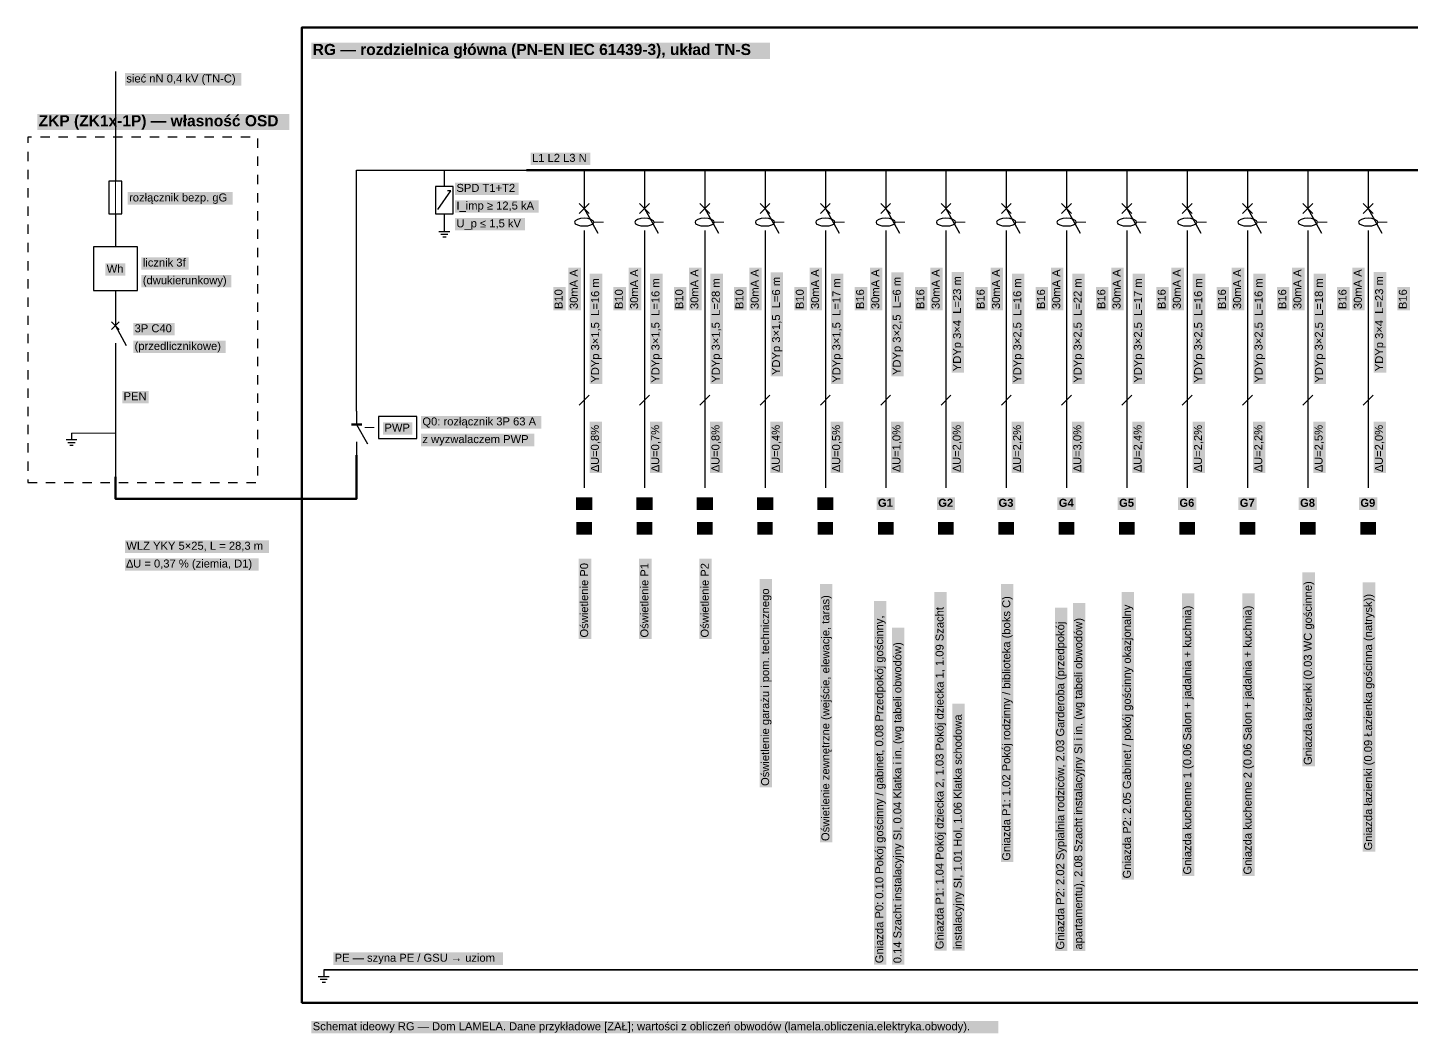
# Model space of a CAD drawing. Header units: metres. Extents: x 0.2 to 31.7, y 0.2 to 11.5.
# Drawn here: x 0.25 to 15.81, y 0.15 to 11.47 of the extents above; entities that cross this region are included whole.
import ezdxf

# ---------------------------------------------------------------- set-up
doc = ezdxf.new("R2010")
doc.units = ezdxf.units.M
doc.linetypes.add('KRESKOWA_DROBNA', pattern=[3.15, 2.1, -1.05])
doc.layers.add('A-MASKA', color=7, linetype='Continuous', lineweight=18)
doc.layers.add('I-SCHEMAT', color=7, linetype='Continuous', lineweight=25)
doc.styles.add('PL_ARIAL', font='arial.ttf')
doc.styles.add('PL_ARIAL_B', font='arialbd.ttf')

msp = doc.modelspace()

# ---------------------------------------------------------------- hatches: boundary and pattern name
at = {"layer": 'A-MASKA', "true_color": 0xffffff}
for points in [[(3.437, 11.116), (8.596, 11.116), (8.596, 11.299), (3.437, 11.299)], [(1.341, 10.816), (2.651, 10.816), (2.651, 10.955), (1.341, 10.955)], [(0.355, 10.315), (3.188, 10.315), (3.188, 10.497), (0.355, 10.497)], [(5.903, 9.922), (6.573, 9.922), (6.573, 10.062), (5.903, 10.062)], [(5.053, 9.585), (5.767, 9.585), (5.767, 9.724), (5.053, 9.724)], [(1.372, 9.476), (2.551, 9.476), (2.551, 9.616), (1.372, 9.616)], [(5.053, 9.385), (5.991, 9.385), (5.991, 9.525), (5.053, 9.525)], [(5.053, 9.186), (5.838, 9.186), (5.838, 9.325), (5.053, 9.325)], [(1.526, 8.744), (2.058, 8.744), (2.058, 8.884), (1.526, 8.884)], [(1.12, 8.675), (1.346, 8.675), (1.346, 8.814), (1.12, 8.814)], [(6.467, 8.285), (6.467, 8.766), (6.328, 8.766), (6.328, 8.285)], [(7.146, 8.285), (7.146, 8.766), (7.006, 8.766), (7.006, 8.285)], [(7.824, 8.285), (7.824, 8.766), (7.684, 8.766), (7.684, 8.285)], [(8.502, 8.285), (8.502, 8.766), (8.362, 8.766), (8.362, 8.285)], [(9.18, 8.285), (9.18, 8.766), (9.04, 8.766), (9.04, 8.285)], [(9.858, 8.285), (9.858, 8.766), (9.718, 8.766), (9.718, 8.285)], [(10.536, 8.285), (10.536, 8.766), (10.397, 8.766), (10.397, 8.285)], [(10.777, 7.586), (10.777, 8.719), (10.637, 8.719), (10.637, 7.586)], [(11.214, 8.285), (11.214, 8.766), (11.075, 8.766), (11.075, 8.285)], [(11.893, 8.285), (11.893, 8.766), (11.753, 8.766), (11.753, 8.285)], [(12.571, 8.285), (12.571, 8.766), (12.431, 8.766), (12.431, 8.285)], [(13.249, 8.285), (13.249, 8.766), (13.109, 8.766), (13.109, 8.285)], [(13.927, 8.285), (13.927, 8.766), (13.787, 8.766), (13.787, 8.285)], [(14.605, 8.285), (14.605, 8.766), (14.465, 8.766), (14.465, 8.285)], [(15.283, 8.285), (15.283, 8.766), (15.144, 8.766), (15.144, 8.285)], [(15.524, 7.586), (15.524, 8.719), (15.384, 8.719), (15.384, 7.586)], [(1.526, 8.545), (2.538, 8.545), (2.538, 8.685), (1.526, 8.685)], [(6.708, 7.457), (6.708, 8.699), (6.568, 8.699), (6.568, 7.457)], [(7.386, 7.457), (7.386, 8.699), (7.246, 8.699), (7.246, 7.457)], [(8.064, 7.457), (8.064, 8.699), (7.924, 8.699), (7.924, 7.457)], [(8.742, 7.543), (8.742, 8.712), (8.602, 8.712), (8.602, 7.543)], [(9.42, 7.457), (9.42, 8.699), (9.281, 8.699), (9.281, 7.457)], [(10.099, 7.543), (10.099, 8.712), (9.959, 8.712), (9.959, 7.543)], [(11.455, 7.457), (11.455, 8.699), (11.315, 8.699), (11.315, 7.457)], [(12.133, 7.457), (12.133, 8.699), (11.993, 8.699), (11.993, 7.457)], [(12.811, 7.457), (12.811, 8.699), (12.671, 8.699), (12.671, 7.457)], [(13.489, 7.457), (13.489, 8.699), (13.349, 8.699), (13.349, 7.457)], [(14.167, 7.457), (14.167, 8.699), (14.028, 8.699), (14.028, 7.457)], [(14.846, 7.457), (14.846, 8.699), (14.706, 8.699), (14.706, 7.457)], [(6.296, 8.285), (6.296, 8.547), (6.156, 8.547), (6.156, 8.285)], [(6.974, 8.285), (6.974, 8.547), (6.834, 8.547), (6.834, 8.285)], [(7.652, 8.285), (7.652, 8.547), (7.513, 8.547), (7.513, 8.285)], [(8.331, 8.285), (8.331, 8.547), (8.191, 8.547), (8.191, 8.285)], [(9.009, 8.285), (9.009, 8.547), (8.869, 8.547), (8.869, 8.285)], [(9.687, 8.285), (9.687, 8.547), (9.547, 8.547), (9.547, 8.285)], [(10.365, 8.285), (10.365, 8.547), (10.225, 8.547), (10.225, 8.285)], [(11.043, 8.285), (11.043, 8.547), (10.903, 8.547), (10.903, 8.285)], [(11.721, 8.285), (11.721, 8.547), (11.582, 8.547), (11.582, 8.285)], [(12.4, 8.285), (12.4, 8.547), (12.26, 8.547), (12.26, 8.285)], [(13.078, 8.285), (13.078, 8.547), (12.938, 8.547), (12.938, 8.285)], [(13.756, 8.285), (13.756, 8.547), (13.616, 8.547), (13.616, 8.285)], [(14.434, 8.285), (14.434, 8.547), (14.294, 8.547), (14.294, 8.285)], [(15.112, 8.285), (15.112, 8.547), (14.972, 8.547), (14.972, 8.285)], [(15.79, 8.285), (15.79, 8.547), (15.65, 8.547), (15.65, 8.285)], [(1.434, 8.004), (1.898, 8.004), (1.898, 8.144), (1.434, 8.144)], [(1.434, 7.805), (2.474, 7.805), (2.474, 7.945), (1.434, 7.945)], [(1.31, 7.24), (1.609, 7.24), (1.609, 7.38), (1.31, 7.38)], [(4.244, 6.887), (4.572, 6.887), (4.572, 7.026), (4.244, 7.026)], [(4.67, 6.956), (6.021, 6.956), (6.021, 7.096), (4.67, 7.096)], [(6.705, 6.454), (6.705, 7.033), (6.565, 7.033), (6.565, 6.454)], [(7.383, 6.454), (7.383, 7.033), (7.243, 7.033), (7.243, 6.454)], [(8.061, 6.454), (8.061, 7.033), (7.921, 7.033), (7.921, 6.454)], [(8.739, 6.454), (8.739, 7.033), (8.599, 7.033), (8.599, 6.454)], [(9.417, 6.454), (9.417, 7.033), (9.278, 7.033), (9.278, 6.454)], [(10.096, 6.454), (10.096, 7.033), (9.956, 7.033), (9.956, 6.454)], [(10.774, 6.454), (10.774, 7.033), (10.634, 7.033), (10.634, 6.454)], [(11.452, 6.454), (11.452, 7.033), (11.312, 7.033), (11.312, 6.454)], [(12.13, 6.454), (12.13, 7.033), (11.99, 7.033), (11.99, 6.454)], [(12.808, 6.454), (12.808, 7.033), (12.668, 7.033), (12.668, 6.454)], [(13.486, 6.454), (13.486, 7.033), (13.347, 7.033), (13.347, 6.454)], [(14.164, 6.454), (14.164, 7.033), (14.025, 7.033), (14.025, 6.454)], [(14.843, 6.454), (14.843, 7.033), (14.703, 7.033), (14.703, 6.454)], [(15.521, 6.454), (15.521, 7.033), (15.381, 7.033), (15.381, 6.454)], [(4.67, 6.757), (5.943, 6.757), (5.943, 6.897), (4.67, 6.897)], [(6.413, 6.04), (6.595, 6.04), (6.595, 6.18), (6.413, 6.18)], [(7.091, 6.04), (7.274, 6.04), (7.274, 6.18), (7.091, 6.18)], [(7.769, 6.04), (7.952, 6.04), (7.952, 6.18), (7.769, 6.18)], [(8.447, 6.04), (8.63, 6.04), (8.63, 6.18), (8.447, 6.18)], [(9.125, 6.04), (9.308, 6.04), (9.308, 6.18), (9.125, 6.18)], [(9.793, 6.04), (9.997, 6.04), (9.997, 6.18), (9.793, 6.18)], [(10.471, 6.04), (10.675, 6.04), (10.675, 6.18), (10.471, 6.18)], [(11.149, 6.04), (11.353, 6.04), (11.353, 6.18), (11.149, 6.18)], [(11.827, 6.04), (12.032, 6.04), (12.032, 6.18), (11.827, 6.18)], [(12.505, 6.04), (12.71, 6.04), (12.71, 6.18), (12.505, 6.18)], [(13.183, 6.04), (13.388, 6.04), (13.388, 6.18), (13.183, 6.18)], [(13.862, 6.04), (14.066, 6.04), (14.066, 6.18), (13.862, 6.18)], [(14.54, 6.04), (14.744, 6.04), (14.744, 6.18), (14.54, 6.18)], [(15.218, 6.04), (15.422, 6.04), (15.422, 6.18), (15.218, 6.18)], [(6.416, 5.763), (6.592, 5.763), (6.592, 5.903), (6.416, 5.903)], [(7.094, 5.763), (7.27, 5.763), (7.27, 5.903), (7.094, 5.903)], [(7.773, 5.763), (7.948, 5.763), (7.948, 5.903), (7.773, 5.903)], [(8.451, 5.763), (8.626, 5.763), (8.626, 5.903), (8.451, 5.903)], [(9.129, 5.763), (9.304, 5.763), (9.304, 5.903), (9.129, 5.903)], [(9.807, 5.763), (9.983, 5.763), (9.983, 5.903), (9.807, 5.903)], [(10.485, 5.763), (10.661, 5.763), (10.661, 5.903), (10.485, 5.903)], [(11.163, 5.763), (11.339, 5.763), (11.339, 5.903), (11.163, 5.903)], [(11.842, 5.763), (12.017, 5.763), (12.017, 5.903), (11.842, 5.903)], [(12.52, 5.763), (12.695, 5.763), (12.695, 5.903), (12.52, 5.903)], [(13.198, 5.763), (13.373, 5.763), (13.373, 5.903), (13.198, 5.903)], [(13.876, 5.763), (14.052, 5.763), (14.052, 5.903), (13.876, 5.903)], [(14.554, 5.763), (14.73, 5.763), (14.73, 5.903), (14.554, 5.903)], [(15.232, 5.763), (15.408, 5.763), (15.408, 5.903), (15.232, 5.903)], [(1.341, 5.557), (2.961, 5.557), (2.961, 5.697), (1.341, 5.697)], [(1.341, 5.358), (2.844, 5.358), (2.844, 5.497), (1.341, 5.497)], [(6.584, 4.589), (6.584, 5.492), (6.444, 5.492), (6.444, 4.589)], [(7.262, 4.589), (7.262, 5.492), (7.122, 5.492), (7.122, 4.589)], [(7.94, 4.589), (7.94, 5.492), (7.8, 5.492), (7.8, 4.589)], [(14.722, 3.155), (14.722, 5.337), (14.582, 5.337), (14.582, 3.155)], [(8.618, 2.919), (8.618, 5.262), (8.479, 5.262), (8.479, 2.919)], [(9.296, 2.299), (9.296, 5.208), (9.157, 5.208), (9.157, 2.299)], [(11.331, 2.078), (11.331, 5.206), (11.191, 5.206), (11.191, 2.078)], [(15.4, 2.194), (15.4, 5.227), (15.26, 5.227), (15.26, 2.194)], [(9.903, 0.924), (9.903, 5.017), (9.763, 5.017), (9.763, 0.924)], [(10.581, 1.082), (10.581, 5.118), (10.441, 5.118), (10.441, 1.082)], [(12.141, 1.078), (12.141, 4.991), (12.001, 4.991), (12.001, 1.078)], [(12.687, 1.878), (12.687, 5.115), (12.547, 5.115), (12.547, 1.878)], [(13.365, 1.922), (13.365, 5.101), (13.226, 5.101), (13.226, 1.922)], [(14.044, 1.922), (14.044, 5.101), (13.904, 5.101), (13.904, 1.922)], [(11.937, 1.078), (11.937, 4.94), (11.798, 4.94), (11.798, 1.078)], [(10.106, 0.924), (10.106, 4.714), (9.967, 4.714), (9.967, 0.924)], [(10.785, 1.082), (10.785, 3.86), (10.645, 3.86), (10.645, 1.082)], [(3.684, 0.921), (5.59, 0.921), (5.59, 1.061), (3.684, 1.061)], [(3.437, 0.15), (11.16, 0.15), (11.16, 0.29), (3.437, 0.29)]]:
    msp.add_hatch(color=7, dxfattribs=at).paths.add_polyline_path(points)

# ---------------------------------------------------------------- linework, layer by layer
at = {"layer": 'I-SCHEMAT', "linetype": 'Continuous', "lineweight": 50, "ltscale": 0.05, "true_color": 0x000000, "flags": 128}
msp.add_lwpolyline([(3.329, 0.493), (31.75, 0.493), (31.75, 11.467), (3.329, 11.467)], close=True, dxfattribs=at)
at = {"layer": 'I-SCHEMAT', "linetype": 'Continuous', "lineweight": 25, "ltscale": 0.05, "true_color": 0x000000, "flags": 128}
for points in [[(1.233, 10.974), (1.233, 9.741)], [(3.946, 7.151), (3.946, 9.864), (5.857, 9.864)], [(4.932, 9.864), (4.932, 9.679)], [(6.504, 9.864), (6.504, 9.617)], [(7.182, 9.864), (7.182, 9.617)], [(7.86, 9.864), (7.86, 9.617)], [(8.539, 9.864), (8.539, 9.617)], [(9.217, 9.864), (9.217, 9.617)], [(9.895, 9.864), (9.895, 9.617)], [(10.573, 9.864), (10.573, 9.617)], [(11.251, 9.864), (11.251, 9.617)], [(11.929, 9.864), (11.929, 9.617)], [(12.607, 9.864), (12.607, 9.617)], [(13.286, 9.864), (13.286, 9.617)], [(13.964, 9.864), (13.964, 9.617)], [(14.642, 9.864), (14.642, 9.617)], [(15.32, 9.864), (15.32, 9.617)], [(4.858, 9.42), (5.006, 9.63)], [(5.006, 9.63), (4.969, 9.63)], [(6.504, 9.617), (6.504, 9.432)], [(7.182, 9.617), (7.182, 9.432)], [(7.86, 9.617), (7.86, 9.432)], [(8.539, 9.617), (8.539, 9.432)], [(9.217, 9.617), (9.217, 9.432)], [(9.895, 9.617), (9.895, 9.432)], [(10.573, 9.617), (10.573, 9.432)], [(11.251, 9.617), (11.251, 9.432)], [(11.929, 9.617), (11.929, 9.432)], [(12.607, 9.617), (12.607, 9.432)], [(13.286, 9.617), (13.286, 9.432)], [(13.964, 9.617), (13.964, 9.432)], [(14.642, 9.617), (14.642, 9.432)], [(15.32, 9.617), (15.32, 9.432)], [(1.233, 9.371), (1.233, 9.001)], [(4.932, 9.371), (4.932, 9.248)], [(6.449, 9.377), (6.56, 9.488)], [(6.449, 9.488), (6.56, 9.377)], [(6.504, 9.432), (6.658, 9.155)], [(7.127, 9.377), (7.238, 9.488)], [(7.127, 9.488), (7.238, 9.377)], [(7.182, 9.432), (7.336, 9.155)], [(7.805, 9.377), (7.916, 9.488)], [(7.805, 9.488), (7.916, 9.377)], [(7.86, 9.432), (8.015, 9.155)], [(8.483, 9.377), (8.594, 9.488)], [(8.483, 9.488), (8.594, 9.377)], [(8.539, 9.432), (8.693, 9.155)], [(9.161, 9.377), (9.272, 9.488)], [(9.161, 9.488), (9.272, 9.377)], [(9.217, 9.432), (9.371, 9.155)], [(9.839, 9.377), (9.95, 9.488)], [(9.839, 9.488), (9.95, 9.377)], [(9.895, 9.432), (10.049, 9.155)], [(10.518, 9.377), (10.628, 9.488)], [(10.518, 9.488), (10.628, 9.377)], [(10.573, 9.432), (10.727, 9.155)], [(11.196, 9.377), (11.307, 9.488)], [(11.196, 9.488), (11.307, 9.377)], [(11.251, 9.432), (11.405, 9.155)], [(11.874, 9.377), (11.985, 9.488)], [(11.874, 9.488), (11.985, 9.377)], [(11.929, 9.432), (12.083, 9.155)], [(12.552, 9.377), (12.663, 9.488)], [(12.552, 9.488), (12.663, 9.377)], [(12.607, 9.432), (12.762, 9.155)], [(13.23, 9.377), (13.341, 9.488)], [(13.23, 9.488), (13.341, 9.377)], [(13.286, 9.432), (13.44, 9.155)], [(13.908, 9.377), (14.019, 9.488)], [(13.908, 9.488), (14.019, 9.377)], [(13.964, 9.432), (14.118, 9.155)], [(14.586, 9.377), (14.697, 9.488)], [(14.586, 9.488), (14.697, 9.377)], [(14.642, 9.432), (14.796, 9.155)], [(15.265, 9.377), (15.376, 9.488)], [(15.265, 9.488), (15.376, 9.377)], [(15.32, 9.432), (15.474, 9.155)], [(4.932, 9.248), (4.932, 9.174)], [(6.504, 9.186), (6.504, 9.001)], [(7.182, 9.186), (7.182, 9.001)], [(7.86, 9.186), (7.86, 9.001)], [(8.539, 9.186), (8.539, 9.001)], [(9.217, 9.186), (9.217, 9.001)], [(9.895, 9.186), (9.895, 9.001)], [(10.573, 9.186), (10.573, 9.001)], [(11.251, 9.186), (11.251, 9.001)], [(11.929, 9.186), (11.929, 9.001)], [(12.607, 9.186), (12.607, 9.001)], [(13.286, 9.186), (13.286, 9.001)], [(13.964, 9.186), (13.964, 9.001)], [(14.642, 9.186), (14.642, 9.001)], [(15.32, 9.186), (15.32, 9.001)], [(4.87, 9.174), (4.994, 9.174)], [(4.892, 9.143), (4.972, 9.143)], [(4.914, 9.112), (4.951, 9.112)], [(6.504, 9.001), (6.504, 6.288)], [(7.182, 9.001), (7.182, 6.288)], [(7.86, 9.001), (7.86, 6.288)], [(8.539, 9.001), (8.539, 6.288)], [(9.217, 9.001), (9.217, 6.288)], [(9.895, 9.001), (9.895, 6.288)], [(10.573, 9.001), (10.573, 6.288)], [(11.251, 9.001), (11.251, 6.288)], [(11.929, 9.001), (11.929, 6.288)], [(12.607, 9.001), (12.607, 6.288)], [(13.286, 9.001), (13.286, 6.288)], [(13.964, 9.001), (13.964, 6.288)], [(14.642, 9.001), (14.642, 6.288)], [(15.32, 9.001), (15.32, 6.288)], [(1.233, 8.508), (1.233, 8.261)], [(1.233, 8.261), (1.233, 8.113)], [(1.189, 8.069), (1.277, 8.158)], [(1.189, 8.158), (1.277, 8.069)], [(1.233, 8.113), (1.356, 7.891)], [(1.233, 7.916), (1.233, 7.768)], [(1.233, 7.768), (1.233, 6.412)], [(3.946, 7.151), (3.946, 7.003)], [(3.946, 7.003), (4.069, 6.782)], [(0.74, 6.905), (0.74, 6.831)], [(0.678, 6.831), (0.801, 6.831)], [(0.7, 6.8), (0.78, 6.8)], [(0.721, 6.769), (0.758, 6.769)], [(3.946, 6.806), (3.946, 6.658)], [(3.514, 0.789), (3.637, 0.789)], [(3.576, 0.863), (3.576, 0.789)], [(3.536, 0.758), (3.616, 0.758)], [(3.557, 0.727), (3.594, 0.727)]]:
    msp.add_lwpolyline(points, dxfattribs=at)
at = {"layer": 'I-SCHEMAT', "linetype": 'KRESKOWA_DROBNA', "lineweight": 25, "ltscale": 0.05, "true_color": 0x000000, "flags": 128}
msp.add_lwpolyline([(0.247, 6.35), (2.836, 6.35), (2.836, 10.234), (0.247, 10.234)], close=True, dxfattribs=at)
at = {"layer": 'I-SCHEMAT', "linetype": 'Continuous', "lineweight": 70, "ltscale": 0.05, "true_color": 0x000000, "flags": 128}
msp.add_lwpolyline([(5.857, 9.864), (31.257, 9.864)], dxfattribs=at)
at = {"layer": 'I-SCHEMAT', "linetype": 'Continuous', "lineweight": 25, "ltscale": 0.05, "true_color": 0x000000, "flags": 128}
for points in [[(1.159, 9.371), (1.307, 9.371), (1.307, 9.741), (1.159, 9.741)], [(4.833, 9.371), (5.031, 9.371), (5.031, 9.679), (4.833, 9.679)], [(6.504, 9.235), (6.546, 9.237), (6.58, 9.248), (6.606, 9.261), (6.612, 9.278), (6.606, 9.295), (6.58, 9.309), (6.546, 9.319), (6.504, 9.322), (6.462, 9.319), (6.428, 9.309), (6.402, 9.295), (6.396, 9.278), (6.402, 9.261), (6.428, 9.248), (6.462, 9.237)], [(7.182, 9.235), (7.225, 9.237), (7.259, 9.248), (7.284, 9.261), (7.29, 9.278), (7.284, 9.295), (7.259, 9.309), (7.225, 9.319), (7.182, 9.322), (7.14, 9.319), (7.106, 9.309), (7.08, 9.295), (7.074, 9.278), (7.08, 9.261), (7.106, 9.248), (7.14, 9.237)], [(7.86, 9.235), (7.903, 9.237), (7.937, 9.248), (7.963, 9.261), (7.968, 9.278), (7.963, 9.295), (7.937, 9.309), (7.903, 9.319), (7.86, 9.322), (7.818, 9.319), (7.784, 9.309), (7.758, 9.295), (7.753, 9.278), (7.758, 9.261), (7.784, 9.248), (7.818, 9.237)], [(8.539, 9.235), (8.581, 9.237), (8.615, 9.248), (8.641, 9.261), (8.646, 9.278), (8.641, 9.295), (8.615, 9.309), (8.581, 9.319), (8.539, 9.322), (8.496, 9.319), (8.462, 9.309), (8.436, 9.295), (8.431, 9.278), (8.436, 9.261), (8.462, 9.248), (8.496, 9.237)], [(9.217, 9.235), (9.259, 9.237), (9.293, 9.248), (9.319, 9.261), (9.325, 9.278), (9.319, 9.295), (9.293, 9.309), (9.259, 9.319), (9.217, 9.322), (9.174, 9.319), (9.14, 9.309), (9.114, 9.295), (9.109, 9.278), (9.114, 9.261), (9.14, 9.248), (9.174, 9.237)], [(9.895, 9.235), (9.937, 9.237), (9.971, 9.248), (9.997, 9.261), (10.003, 9.278), (9.997, 9.295), (9.971, 9.309), (9.937, 9.319), (9.895, 9.322), (9.853, 9.319), (9.819, 9.309), (9.793, 9.295), (9.787, 9.278), (9.793, 9.261), (9.819, 9.248), (9.853, 9.237)], [(10.573, 9.235), (10.615, 9.237), (10.649, 9.248), (10.675, 9.261), (10.681, 9.278), (10.675, 9.295), (10.649, 9.309), (10.615, 9.319), (10.573, 9.322), (10.531, 9.319), (10.497, 9.309), (10.471, 9.295), (10.465, 9.278), (10.471, 9.261), (10.497, 9.248), (10.531, 9.237)], [(11.251, 9.235), (11.293, 9.237), (11.327, 9.248), (11.353, 9.261), (11.359, 9.278), (11.353, 9.295), (11.327, 9.309), (11.293, 9.319), (11.251, 9.322), (11.209, 9.319), (11.175, 9.309), (11.149, 9.295), (11.143, 9.278), (11.149, 9.261), (11.175, 9.248), (11.209, 9.237)], [(11.929, 9.235), (11.972, 9.237), (12.006, 9.248), (12.032, 9.261), (12.037, 9.278), (12.032, 9.295), (12.006, 9.309), (11.972, 9.319), (11.929, 9.322), (11.887, 9.319), (11.853, 9.309), (11.827, 9.295), (11.821, 9.278), (11.827, 9.261), (11.853, 9.248), (11.887, 9.237)], [(12.607, 9.235), (12.65, 9.237), (12.684, 9.248), (12.71, 9.261), (12.715, 9.278), (12.71, 9.295), (12.684, 9.309), (12.65, 9.319), (12.607, 9.322), (12.565, 9.319), (12.531, 9.309), (12.505, 9.295), (12.5, 9.278), (12.505, 9.261), (12.531, 9.248), (12.565, 9.237)], [(13.286, 9.235), (13.328, 9.237), (13.362, 9.248), (13.388, 9.261), (13.393, 9.278), (13.388, 9.295), (13.362, 9.309), (13.328, 9.319), (13.286, 9.322), (13.243, 9.319), (13.209, 9.309), (13.183, 9.295), (13.178, 9.278), (13.183, 9.261), (13.209, 9.248), (13.243, 9.237)], [(13.964, 9.235), (14.006, 9.237), (14.04, 9.248), (14.066, 9.261), (14.072, 9.278), (14.066, 9.295), (14.04, 9.309), (14.006, 9.319), (13.964, 9.322), (13.921, 9.319), (13.887, 9.309), (13.862, 9.295), (13.856, 9.278), (13.862, 9.261), (13.887, 9.248), (13.921, 9.237)], [(14.642, 9.235), (14.684, 9.237), (14.718, 9.248), (14.744, 9.261), (14.75, 9.278), (14.744, 9.295), (14.718, 9.309), (14.684, 9.319), (14.642, 9.322), (14.6, 9.319), (14.566, 9.309), (14.54, 9.295), (14.534, 9.278), (14.54, 9.261), (14.566, 9.248), (14.6, 9.237)], [(15.32, 9.235), (15.362, 9.237), (15.396, 9.248), (15.422, 9.261), (15.428, 9.278), (15.422, 9.295), (15.396, 9.309), (15.362, 9.319), (15.32, 9.322), (15.278, 9.319), (15.244, 9.309), (15.218, 9.295), (15.212, 9.278), (15.218, 9.261), (15.244, 9.248), (15.278, 9.237)], [(0.986, 8.508), (1.48, 8.508), (1.48, 9.001), (0.986, 9.001)], [(4.192, 6.843), (4.624, 6.843), (4.624, 7.09), (4.192, 7.09)]]:
    msp.add_lwpolyline(points, close=True, dxfattribs=at)
at = {"layer": 'I-SCHEMAT', "linetype": 'Continuous', "lineweight": 18, "ltscale": 0.05, "true_color": 0x000000, "flags": 128}
for points in [[(1.233, 9.371), (1.233, 9.741)], [(6.449, 7.219), (6.56, 7.33)], [(7.127, 7.219), (7.238, 7.33)], [(7.805, 7.219), (7.916, 7.33)], [(8.483, 7.219), (8.594, 7.33)], [(9.161, 7.219), (9.272, 7.33)], [(9.839, 7.219), (9.95, 7.33)], [(10.518, 7.219), (10.628, 7.33)], [(11.196, 7.219), (11.307, 7.33)], [(11.874, 7.219), (11.985, 7.33)], [(12.552, 7.219), (12.663, 7.33)], [(13.23, 7.219), (13.341, 7.33)], [(13.908, 7.219), (14.019, 7.33)], [(14.586, 7.219), (14.697, 7.33)], [(15.265, 7.219), (15.376, 7.33)], [(0.74, 6.905), (1.233, 6.905)]]:
    msp.add_lwpolyline(points, dxfattribs=at)
at = {"layer": 'I-SCHEMAT', "linetype": 'KRESKOWA_DROBNA', "lineweight": 18, "ltscale": 0.05, "true_color": 0x000000, "flags": 128}
for points in [[(6.615, 9.278), (6.782, 9.278)], [(7.293, 9.278), (7.46, 9.278)], [(7.971, 9.278), (8.138, 9.278)], [(8.65, 9.278), (8.816, 9.278)], [(9.328, 9.278), (9.494, 9.278)], [(10.006, 9.278), (10.172, 9.278)], [(10.684, 9.278), (10.85, 9.278)], [(11.362, 9.278), (11.529, 9.278)], [(12.04, 9.278), (12.207, 9.278)], [(12.718, 9.278), (12.885, 9.278)], [(13.397, 9.278), (13.563, 9.278)], [(14.075, 9.278), (14.241, 9.278)], [(14.753, 9.278), (14.919, 9.278)], [(15.431, 9.278), (15.597, 9.278)], [(4.038, 6.966), (4.192, 6.966)]]:
    msp.add_lwpolyline(points, dxfattribs=at)
at = {"layer": 'I-SCHEMAT', "linetype": 'Continuous', "lineweight": 50, "ltscale": 0.05, "true_color": 0x000000, "flags": 128}
for points in [[(3.888, 7.003), (4.003, 7.003)], [(3.576, 6.165), (3.946, 6.165), (3.946, 6.658)], [(1.233, 6.412), (1.233, 6.165), (3.576, 6.165)]]:
    msp.add_lwpolyline(points, dxfattribs=at)
at = {"layer": 'I-SCHEMAT', "linetype": 'Continuous', "lineweight": 35, "ltscale": 0.05, "true_color": 0x008000, "flags": 128}
msp.add_lwpolyline([(3.576, 0.863), (31.503, 0.863)], dxfattribs=at)

# ---------------------------------------------------------------- texts
at = {"layer": 'I-SCHEMAT', "true_color": 0x000000}
for s, height, style, p in [('RG — rozdzielnica główna (PN-EN IEC 61439-3), układ TN-S', 0.125, 'PL_ARIAL_B', (3.452, 11.159)), ('sieć nN 0,4 kV (TN-C)', 0.09, 'PL_ARIAL', (1.356, 10.85)), ('ZKP (ZK1x-1P) — własność OSD', 0.125, 'PL_ARIAL_B', (0.37, 10.357)), ('L1 L2 L3 N', 0.09, 'PL_ARIAL', (5.918, 9.957)), ('SPD T1+T2', 0.09, 'PL_ARIAL', (5.068, 9.619)), ('rozłącznik bezp. gG', 0.09, 'PL_ARIAL', (1.387, 9.511)), ('I_imp ≥ 12,5 kA', 0.09, 'PL_ARIAL', (5.068, 9.42)), ('U_p ≤ 1,5 kV', 0.09, 'PL_ARIAL', (5.068, 9.22)), ('licznik 3f', 0.09, 'PL_ARIAL', (1.541, 8.779)), ('Wh', 0.09, 'PL_ARIAL', (1.135, 8.709)), ('(dwukierunkowy)', 0.09, 'PL_ARIAL', (1.541, 8.58)), ('3P C40', 0.09, 'PL_ARIAL', (1.449, 8.039)), ('(przedlicznikowe)', 0.09, 'PL_ARIAL', (1.449, 7.84)), ('PEN', 0.09, 'PL_ARIAL', (1.325, 7.275)), ('PWP', 0.09, 'PL_ARIAL', (4.259, 6.921)), ('Q0: rozłącznik 3P 63 A', 0.09, 'PL_ARIAL', (4.685, 6.991)), ('z wyzwalaczem PWP', 0.09, 'PL_ARIAL', (4.685, 6.792)), ('L1', 0.09, 'PL_ARIAL_B', (6.428, 6.075)), ('L2', 0.09, 'PL_ARIAL_B', (7.106, 6.075)), ('L3', 0.09, 'PL_ARIAL_B', (7.784, 6.075)), ('L4', 0.09, 'PL_ARIAL_B', (8.462, 6.075)), ('L5', 0.09, 'PL_ARIAL_B', (9.14, 6.075)), ('G1', 0.09, 'PL_ARIAL_B', (9.808, 6.075)), ('G2', 0.09, 'PL_ARIAL_B', (10.486, 6.075)), ('G3', 0.09, 'PL_ARIAL_B', (11.164, 6.075)), ('G4', 0.09, 'PL_ARIAL_B', (11.842, 6.075)), ('G5', 0.09, 'PL_ARIAL_B', (12.52, 6.075)), ('G6', 0.09, 'PL_ARIAL_B', (13.198, 6.075)), ('G7', 0.09, 'PL_ARIAL_B', (13.877, 6.075)), ('G8', 0.09, 'PL_ARIAL_B', (14.555, 6.075)), ('G9', 0.09, 'PL_ARIAL_B', (15.233, 6.075)), ('L1', 0.09, 'PL_ARIAL', (6.431, 5.798)), ('L2', 0.09, 'PL_ARIAL', (7.109, 5.798)), ('L3', 0.09, 'PL_ARIAL', (7.788, 5.798)), ('L1', 0.09, 'PL_ARIAL', (8.466, 5.798)), ('L1', 0.09, 'PL_ARIAL', (9.144, 5.798)), ('L1', 0.09, 'PL_ARIAL', (9.822, 5.798)), ('L3', 0.09, 'PL_ARIAL', (10.5, 5.798)), ('L2', 0.09, 'PL_ARIAL', (11.178, 5.798)), ('L1', 0.09, 'PL_ARIAL', (11.857, 5.798)), ('L3', 0.09, 'PL_ARIAL', (12.535, 5.798)), ('L1', 0.09, 'PL_ARIAL', (13.213, 5.798)), ('L3', 0.09, 'PL_ARIAL', (13.891, 5.798)), ('L2', 0.09, 'PL_ARIAL', (14.569, 5.798)), ('L1', 0.09, 'PL_ARIAL', (15.247, 5.798)), ('WLZ YKY 5×25, L = 28,3 m', 0.09, 'PL_ARIAL', (1.356, 5.592)), ('∆U = 0,37 % (ziemia, D1)', 0.09, 'PL_ARIAL', (1.356, 5.392)), ('Schemat ideowy RG — Dom LAMELA. Dane przykładowe [ZAŁ]; wartości z obliczeń obwodów (lamela.obliczenia.elektryka.obwody).', 0.09, 'PL_ARIAL', (3.452, 0.185))]:
    msp.add_text(s, height=height, dxfattribs=dict(at, style=style)).set_placement(p)
at = {"layer": 'I-SCHEMAT', "true_color": 0x000000, "style": 'PL_ARIAL'}
for s, p in [('30mA A', (6.433, 8.3)), ('30mA A', (7.111, 8.3)), ('30mA A', (7.789, 8.3)), ('30mA A', (8.467, 8.3)), ('30mA A', (9.145, 8.3)), ('30mA A', (9.823, 8.3)), ('30mA A', (10.502, 8.3)), ('30mA A', (11.18, 8.3)), ('30mA A', (11.858, 8.3)), ('30mA A', (12.536, 8.3)), ('30mA A', (13.214, 8.3)), ('30mA A', (13.892, 8.3)), ('30mA A', (14.57, 8.3)), ('30mA A', (15.249, 8.3)), ('YDYp 3×1,5  L=16 m', (6.673, 7.472)), ('YDYp 3×1,5  L=16 m', (7.351, 7.472)), ('YDYp 3×1,5  L=28 m', (8.029, 7.472)), ('YDYp 3×1,5  L=6 m', (8.707, 7.558)), ('YDYp 3×1,5  L=17 m', (9.386, 7.472)), ('YDYp 3×2,5  L=6 m', (10.064, 7.558)), ('YDYp 3×4  L=23 m', (10.742, 7.601)), ('YDYp 3×2,5  L=16 m', (11.42, 7.472)), ('YDYp 3×2,5  L=22 m', (12.098, 7.472)), ('YDYp 3×2,5  L=17 m', (12.776, 7.472)), ('YDYp 3×2,5  L=16 m', (13.454, 7.472)), ('YDYp 3×2,5  L=16 m', (14.133, 7.472)), ('YDYp 3×2,5  L=18 m', (14.811, 7.472)), ('YDYp 3×4  L=23 m', (15.489, 7.601)), ('B10', (6.261, 8.3)), ('B10', (6.939, 8.3)), ('B10', (7.618, 8.3)), ('B10', (8.296, 8.3)), ('B10', (8.974, 8.3)), ('B16', (9.652, 8.3)), ('B16', (10.33, 8.3)), ('B16', (11.008, 8.3)), ('B16', (11.687, 8.3)), ('B16', (12.365, 8.3)), ('B16', (13.043, 8.3)), ('B16', (13.721, 8.3)), ('B16', (14.399, 8.3)), ('B16', (15.077, 8.3)), ('B16', (15.755, 8.3)), ('∆U=0,8%', (6.67, 6.469)), ('∆U=0,7%', (7.348, 6.469)), ('∆U=0,8%', (8.026, 6.469)), ('∆U=0,4%', (8.704, 6.469)), ('∆U=0,5%', (9.383, 6.469)), ('∆U=1,0%', (10.061, 6.469)), ('∆U=2,0%', (10.739, 6.469)), ('∆U=2,2%', (11.417, 6.469)), ('∆U=3,0%', (12.095, 6.469)), ('∆U=2,4%', (12.773, 6.469)), ('∆U=2,2%', (13.452, 6.469)), ('∆U=2,2%', (14.13, 6.469)), ('∆U=2,5%', (14.808, 6.469)), ('∆U=2,0%', (15.486, 6.469)), ('Oświetlenie P0', (6.549, 4.604)), ('Oświetlenie P1', (7.227, 4.604)), ('Oświetlenie P2', (7.905, 4.604)), ('Oświetlenie garażu i pom. technicznego', (8.584, 2.934)), ('Gniazda łazienki (0.03 WC gościnne)', (14.687, 3.17)), ('Oświetlenie zewnętrzne (wejście, elewacje, taras)', (9.262, 2.314)), ('Gniazda P1: 1.02 Pokój rodzinny / biblioteka (boks C)', (11.296, 2.093)), ('Gniazda łazienki (0.09 Łazienka gościnna (natrysk))', (15.365, 2.209)), ('Gniazda P0: 0.10 Pokój gościnny / gabinet, 0.08 Przedpokój gościnny,', (9.868, 0.939)), ('Gniazda P1: 1.04 Pokój dziecka 2, 1.03 Pokój dziecka 1, 1.09 Szacht', (10.546, 1.097)), ('Gniazda P2: 2.05 Gabinet / pokój gościnny okazjonalny', (12.652, 1.893)), ('Gniazda kuchenne 1 (0.06 Salon + jadalnia + kuchnia)', (13.331, 1.937)), ('Gniazda kuchenne 2 (0.06 Salon + jadalnia + kuchnia)', (14.009, 1.937)), ('Gniazda P2: 2.02 Sypialnia rodziców, 2.03 Garderoba (przedpokój', (11.903, 1.093)), ('apartamentu), 2.08 Szacht instalacyjny SI i in. (wg tabeli obwodów)', (12.106, 1.093)), ('0.14 Szacht instalacyjny SI, 0.04 Klatka i in. (wg tabeli obwodów)', (10.072, 0.939)), ('instalacyjny SI, 1.01 Hol, 1.06 Klatka schodowa', (10.75, 1.097))]:
    msp.add_text(s, height=0.09, rotation=90, dxfattribs=at).set_placement(p)
at = {"layer": 'I-SCHEMAT', "true_color": 0x008000, "style": 'PL_ARIAL'}
msp.add_text('PE — szyna PE / GSU → uziom', height=0.09, dxfattribs=at).set_placement((3.699, 0.956))

doc.saveas('drawing.dxf')
